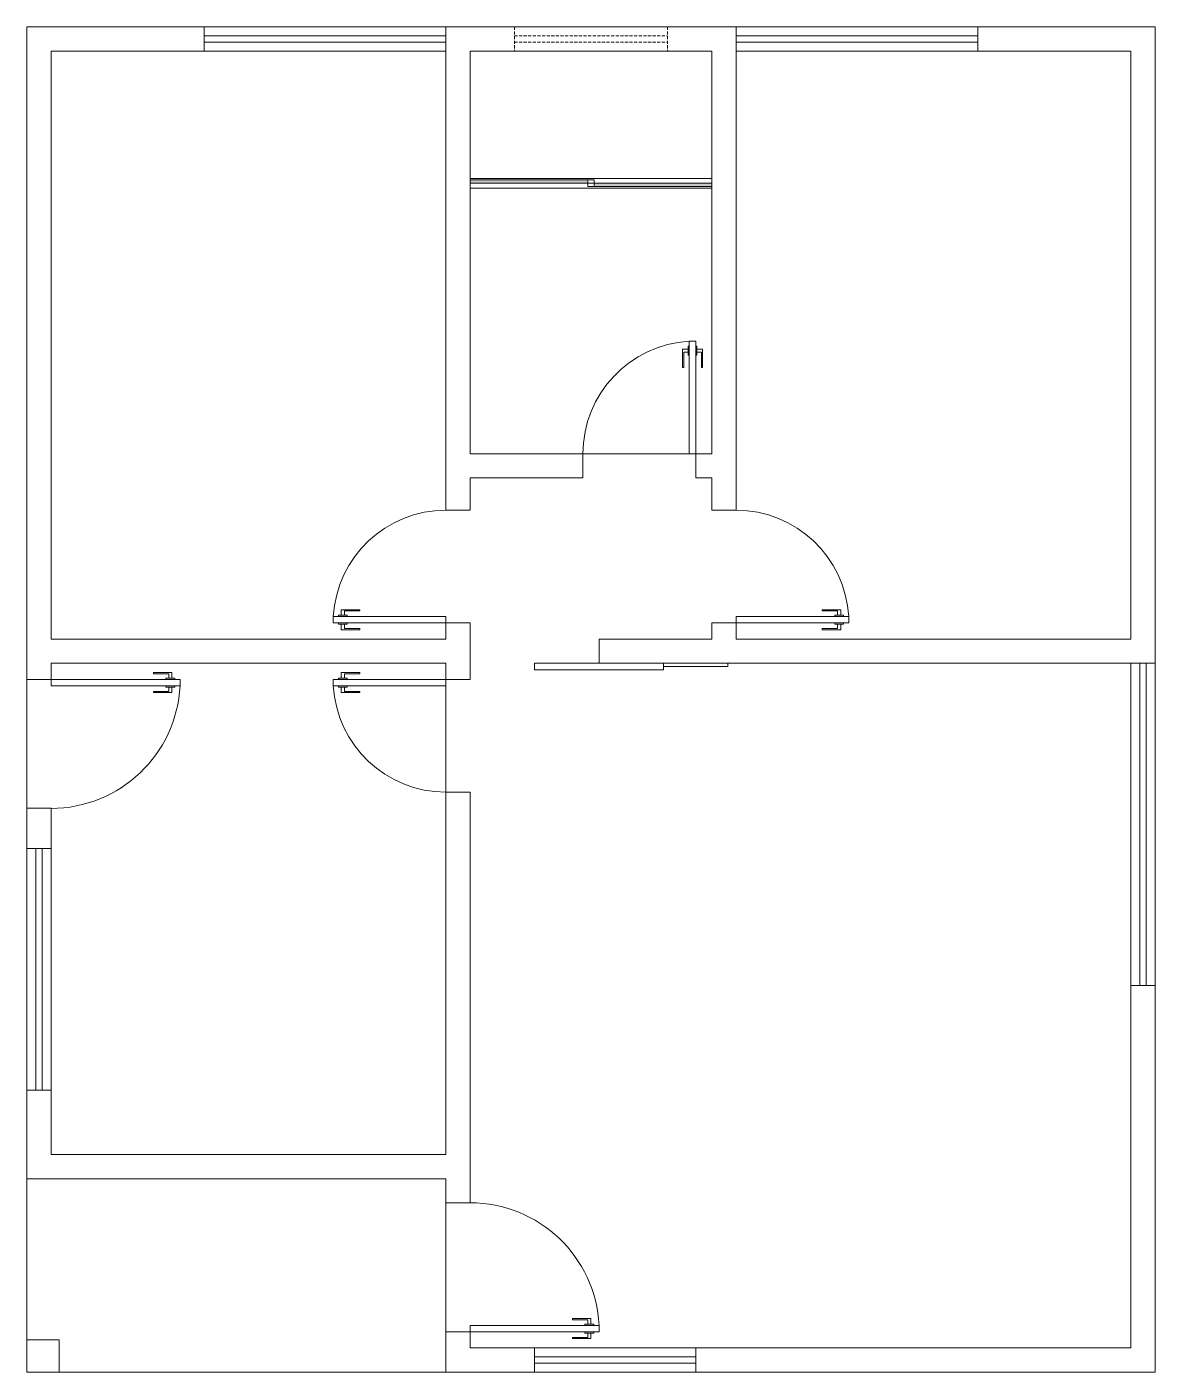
# Model space of a CAD drawing. Header units: centimetres. Extents: x 35454 to 36154, y -5690 to -4855.
import ezdxf

# ---------------------------------------------------------------- set-up
doc = ezdxf.new("R2010")
doc.units = ezdxf.units.CM
doc.header["$LTSCALE"] = 0.3
doc.linetypes.add('HIDDEN', pattern=[9.525, 6.35, -3.175])
for name, color, linetype, lineweight in [('Janelas', 86, 'Continuous', 5), ('Paredes', 87, 'Continuous', 20), ('Piso', 253, 'Continuous', 5), ('Portas', 152, 'Continuous', 5)]:
    doc.layers.add(name, color=color, linetype=linetype, lineweight=lineweight)

# ---------------------------------------------------------------- blocks, each defined once
blk = doc.blocks.new('porta70')
at = {"layer": 'Portas'}
for p, q in [((0, 0), (0, 70)), ((0, 70), (4, 70)), ((4, 70), (4, 0)), ((-0.75, 65), (-4.25, 65)), ((-4.25, 65), (-4.25, 53.5)), ((-3.5, 53.5), (-3.5, 63)), ((-3.5, 63), (-0.75, 63)), ((0, 66.75), (-0.75, 66.75)), ((-0.75, 66.75), (-0.75, 61.25)), ((-0.75, 61.25), (0, 61.25)), ((4, 66.75), (4.75, 66.75)), ((4.75, 61.25), (4, 61.25)), ((4.75, 66.75), (4.75, 61.25)), ((4.75, 65), (8.25, 65)), ((7.5, 63), (4.75, 63)), ((7.5, 53.5), (7.5, 63)), ((8.25, 65), (8.25, 53.5)), ((-4.25, 53.5), (-3.5, 53.5)), ((8.25, 53.5), (7.5, 53.5)), ((4, 0), (0, 0))]:
    blk.add_line(p, q, dxfattribs=at)
blk.add_arc((0, 0), 70, 0, 86.72951, dxfattribs=at)
blk = doc.blocks.new('portacorrer80')
at = {"layer": 'Portas'}
for p, q in [((0, 0), (-80, 0)), ((-80, 0), (-80, -4)), ((0, -4), (0, 0)), ((40, 0), (0, 0)), ((40, -2), (40, 0)), ((-80, -4), (0, -4)), ((0, -2), (40, -2))]:
    blk.add_line(p, q, dxfattribs=at)
blk = doc.blocks.new('janela100')
at = {"layer": 'Janelas'}
for p, q in [((0, 7.5), (100, 7.5)), ((0, 7.5), (0, -7.5)), ((100, 7.5), (100, -7.5)), ((0, 2), (100, 2)), ((0, -2), (100, -2)), ((0, -7.5), (100, -7.5))]:
    blk.add_line(p, q, dxfattribs=at)
blk = doc.blocks.new('porta80')
at = {"layer": 'Portas'}
for p, q in [((0, 76.75), (-0.75, 76.75)), ((-0.75, 76.75), (-0.75, 71.25)), ((0, 0), (0, 80)), ((0, 80), (4, 80)), ((4, 80), (4, 0)), ((4, 76.75), (4.75, 76.75)), ((4.75, 76.75), (4.75, 71.25)), ((-0.75, 75), (-4.25, 75)), ((-4.25, 75), (-4.25, 63.5)), ((-3.5, 63.5), (-3.5, 73)), ((-3.5, 73), (-0.75, 73)), ((-0.75, 71.25), (0, 71.25)), ((4.75, 71.25), (4, 71.25)), ((4.75, 75), (8.25, 75)), ((7.5, 73), (4.75, 73)), ((7.5, 63.5), (7.5, 73)), ((8.25, 75), (8.25, 63.5)), ((-4.25, 63.5), (-3.5, 63.5)), ((8.25, 63.5), (7.5, 63.5)), ((4, 0), (0, 0))]:
    blk.add_line(p, q, dxfattribs=at)
blk.add_arc((0, 0), 80.1, 0, 87.13759, dxfattribs=at)

msp = doc.modelspace()

# ---------------------------------------------------------------- hatches: boundary and pattern name
at = {"layer": 'Portas'}
h = msp.add_hatch(color=256, dxfattribs=at)
h.dxf.hatch_style = 1
h.paths.add_polyline_path([(35801.8, -4950.31), (35728.8, -4950.31), (35728.8, -4952.31), (35801.8, -4952.31)])
h.paths.add_polyline_path([(35878.8, -4952.31), (35805.8, -4952.31), (35805.8, -4954.31), (35878.8, -4954.31)])

# ---------------------------------------------------------------- linework, layer by layer
at = {"layer": 'Janelas', "linetype": 'HIDDEN'}
for p, q in [((35756.3, -4855.31), (35756.3, -4870.31)), ((35851.3, -4855.31), (35851.3, -4870.31)), ((35756.3, -4860.81), (35851.3, -4860.81)), ((35756.3, -4864.81), (35851.3, -4864.81))]:
    msp.add_line(p, q, dxfattribs=at)
at = {"layer": 'Paredes'}
for p, q in [((35563.8, -4855.31), (35453.8, -4855.31)), ((35453.8, -4855.31), (35453.8, -5260.31)), ((35563.8, -4855.31), (35563.8, -4870.31)), ((35893.8, -4855.31), (35713.8, -4855.31)), ((35713.8, -4855.31), (35713.8, -5155.31)), ((35893.8, -4855.31), (35893.8, -5155.31)), ((36153.8, -4855.31), (36043.8, -4855.31)), ((36043.8, -4855.31), (36043.8, -4870.31)), ((36153.8, -5250.31), (36153.8, -4855.31)), ((35563.8, -4870.31), (35468.8, -4870.31)), ((35468.8, -4870.31), (35468.8, -5235.31)), ((35878.8, -4870.31), (35728.8, -4870.31)), ((35728.8, -4870.31), (35728.8, -5120.31)), ((35878.8, -4870.31), (35878.8, -5120.31)), ((36138.8, -4870.31), (36043.8, -4870.31)), ((36138.8, -5235.31), (36138.8, -4870.31)), ((35728.8, -5120.31), (35798.8, -5120.31)), ((35798.8, -5135.31), (35798.8, -5120.31)), ((35868.8, -5120.31), (35878.8, -5120.31)), ((35868.8, -5120.31), (35868.8, -5135.31)), ((35728.8, -5135.31), (35728.8, -5155.31)), ((35728.8, -5135.31), (35798.8, -5135.31)), ((35868.8, -5135.31), (35878.8, -5135.31)), ((35878.8, -5135.31), (35878.8, -5155.31)), ((35728.8, -5155.31), (35713.8, -5155.31)), ((35878.8, -5155.31), (35893.8, -5155.31)), ((35713.8, -5225.31), (35713.8, -5235.31)), ((35713.8, -5225.31), (35728.8, -5225.31)), ((35728.8, -5225.31), (35728.8, -5260.31)), ((35878.8, -5225.31), (35878.8, -5235.31)), ((35878.8, -5225.31), (35893.8, -5225.31)), ((35893.8, -5225.31), (35893.8, -5235.31)), ((35713.8, -5235.31), (35468.8, -5235.31)), ((35878.8, -5235.31), (35808.8, -5235.31)), ((35808.8, -5235.31), (35808.8, -5250.31)), ((36138.8, -5235.31), (35893.8, -5235.31)), ((35713.8, -5250.31), (35468.8, -5250.31)), ((35468.8, -5250.31), (35468.8, -5260.31)), ((35713.8, -5250.31), (35713.8, -5260.31)), ((36153.8, -5250.31), (35808.8, -5250.31)), ((35468.8, -5260.31), (35453.8, -5260.31)), ((35713.8, -5260.31), (35728.8, -5260.31)), ((35713.8, -5330.31), (35713.8, -5555.31)), ((35728.8, -5330.31), (35713.8, -5330.31)), ((35728.8, -5330.31), (35728.8, -5585.31)), ((35453.8, -5340.31), (35453.8, -5365.31)), ((35468.8, -5340.31), (35453.8, -5340.31)), ((35468.8, -5340.31), (35468.8, -5365.31)), ((35453.8, -5365.31), (35468.8, -5365.31)), ((36138.8, -5675.31), (36138.8, -5450.31)), ((36138.8, -5450.31), (36153.8, -5450.31)), ((36153.8, -5690.31), (36153.8, -5450.31)), ((35453.8, -5515.31), (35453.8, -5570.31)), ((35468.8, -5515.31), (35453.8, -5515.31)), ((35468.8, -5515.31), (35468.8, -5555.31)), ((35713.8, -5555.31), (35468.8, -5555.31)), ((35713.8, -5570.31), (35453.8, -5570.31)), ((35713.8, -5570.31), (35713.8, -5585.31)), ((35728.8, -5585.31), (35713.8, -5585.31)), ((35713.8, -5665.31), (35713.8, -5690.31)), ((35728.8, -5665.31), (35713.8, -5665.31)), ((35728.8, -5665.31), (35728.8, -5675.31)), ((35728.8, -5675.31), (35768.8, -5675.31)), ((35768.8, -5675.31), (35768.8, -5690.31)), ((35868.8, -5675.31), (36138.8, -5675.31)), ((35868.8, -5690.31), (35868.8, -5675.31)), ((35713.8, -5690.31), (35768.8, -5690.31)), ((35868.8, -5690.31), (36153.8, -5690.31))]:
    msp.add_line(p, q, dxfattribs=at)
msp.add_lwpolyline([(35453.8, -5690.31), (35473.8, -5690.31), (35473.8, -5670.31), (35453.8, -5670.31)], close=True, dxfattribs=at)
at = {"layer": 'Piso'}
for p, q in [((35798.8, -5120.31), (35868.8, -5120.31)), ((35453.8, -5260.31), (35453.8, -5340.31)), ((35713.8, -5260.31), (35713.8, -5330.31)), ((35453.8, -5570.31), (35453.8, -5670.31)), ((35713.8, -5585.31), (35713.8, -5665.31)), ((35473.8, -5690.31), (35713.8, -5690.31))]:
    msp.add_line(p, q, dxfattribs=at)
at = {"layer": 'Portas'}
for p, q in [((35728.8, -4949.31), (35878.8, -4949.31)), ((35728.8, -4950.31), (35805.8, -4950.31)), ((35801.8, -4950.31), (35801.8, -4954.31)), ((35805.8, -4950.31), (35805.8, -4954.31)), ((35728.8, -4952.31), (35878.8, -4952.31)), ((35728.8, -4955.31), (35878.8, -4955.31)), ((35801.8, -4954.31), (35878.8, -4954.31))]:
    msp.add_line(p, q, dxfattribs=at)

# ---------------------------------------------------------------- block references
at = {"layer": 'Janelas', "xscale": 1.5}
for p in [(35563.8, -4862.81), (35893.8, -4862.81)]:
    msp.add_blockref('janela100', p, dxfattribs=at)
at = {"layer": 'Janelas'}
for p, xscale, rotation in [((36146.3, -5450.31), 2, 90), ((35461.3, -5365.31), 1.5, 270)]:
    msp.add_blockref('janela100', p, dxfattribs=dict(at, xscale=xscale, rotation=rotation))
msp.add_blockref('janela100', (35768.8, -5682.81), dxfattribs=at)
at = {"layer": 'Portas', "xscale": -1}
msp.add_blockref('porta70', (35868.8, -5120.31), dxfattribs=at)
at = {"layer": 'Portas'}
for name, p, rotation in [('porta70', (35713.8, -5225.31), 90.00000000000001), ('porta80', (35468.8, -5260.31), 270)]:
    msp.add_blockref(name, p, dxfattribs=dict(at, rotation=rotation))
at = {"layer": 'Portas', "xscale": -1}
for name, p, rotation in [('porta70', (35893.8, -5225.31), 270), ('porta70', (35713.8, -5260.31), 90), ('porta80', (35728.8, -5665.31), 270)]:
    msp.add_blockref(name, p, dxfattribs=dict(at, rotation=rotation))
at = {"layer": 'Portas'}
msp.add_blockref('portacorrer80', (35848.8, -5250.31), dxfattribs=at)

doc.saveas('drawing.dxf')
